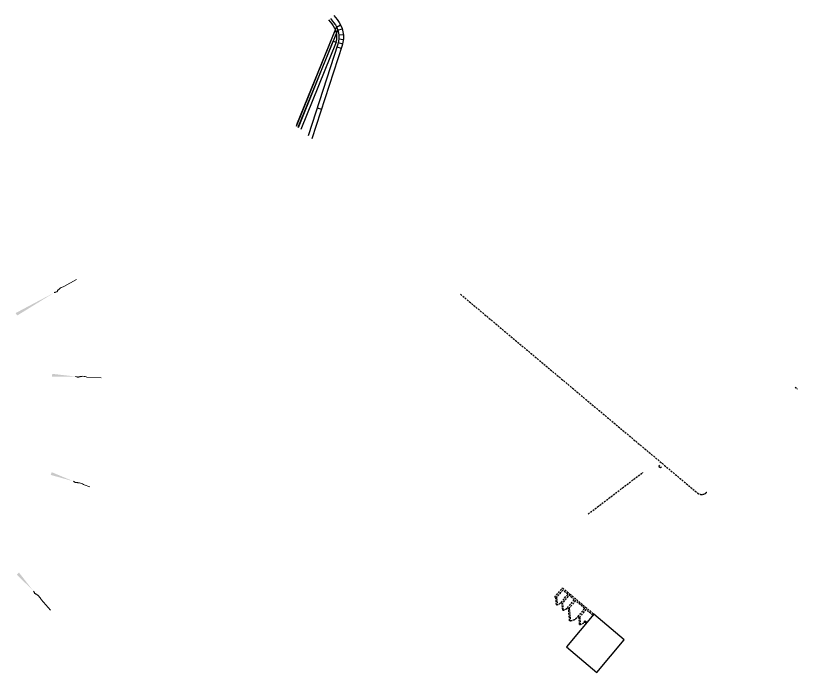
# Model space of a CAD drawing. Header units: millimetres. Extents: x 833220848 to 834439174, y 817676276 to 818025844.
# Drawn here: x 834259327 to 834310561, y 817786041 to 817829113 of the extents above; entities that cross this region are included whole.
import ezdxf

# ---------------------------------------------------------------- set-up
doc = ezdxf.new("R2010")
doc.units = ezdxf.units.MM
doc.header["$LTSCALE"] = 1000
doc.header["$MEASUREMENT"] = 0
doc.linetypes.add('HIDDEN2', pattern=[0.1875, 0.125, -0.0625])
doc.layers.add('01_Base_Plan', color=5, linetype='Continuous', lineweight=5)
for name, color, linetype in [('3B52X_GBP_amendmentC', 150, 'Continuous'), ('VPA240_Retaining wall', 1, 'Continuous'), ('VPA520_Drainage', 8, 'Continuous')]:
    doc.layers.add(name, color=color, linetype=linetype)

msp = doc.modelspace()

# ---------------------------------------------------------------- linework, layer by layer
msp.add_lwpolyline([(834297227.45, 817789857.1), (834295427.64, 817787712.18), (834297419.36, 817786040.93), (834299219.16, 817788185.86), (834297227.45, 817789857.1)])
at = {"layer": '01_Base_Plan'}
for p, q in [((834262494.16, 817811348.08), (834263317.88, 817811797.62)), ((834264000.27, 817805406.69), (834264922.17, 817805360.01)), ((834263817.87, 817798329.95), (834264185.41, 817798202.45)), ((834260995, 817790812.29), (834261608.83, 817790122.88))]:
    msp.add_line(p, q, dxfattribs=at)
at = {"layer": '01_Base_Plan', "flags": 128}
for points in [[(834261861.63, 817810946.82), (834261888.9, 817810956.27), (834261915.63, 817810966.56), (834261942.9, 817810976.02), (834261970.17, 817810985.47), (834261997.44, 817810994.92), (834262021.97, 817811008.56), (834262042.68, 817811028.06), (834262061.2, 817811050.91), (834262080.01, 817811075.14), (834262098.53, 817811097.99), (834262118.69, 817811118.33), (834262138.85, 817811138.66), (834262159.01, 817811159), (834262179.17, 817811179.34), (834262200.16, 817811200.22), (834262250.2, 817811242.47), (834262310.45, 817811278.24), (834262374.52, 817811308.15), (834262437.43, 817811332.53), (834262494.16, 817811348.08)], [(834263252.15, 817805444.42), (834263279.87, 817805436.38), (834263307.63, 817805429.35), (834263335.35, 817805421.32), (834263363.07, 817805413.29), (834263390.8, 817805405.25), (834263418.7, 817805402.22), (834263446.87, 817805406.18), (834263475.18, 817805414.14), (834263504.53, 817805423.06), (834263532.85, 817805431.01), (834263561.05, 817805435.97), (834263589.25, 817805440.93), (834263617.46, 817805445.89), (834263645.66, 817805450.85), (834263674.86, 817805455.77), (834263740.11, 817805461.36), (834263809.95, 817805455.77), (834263879.54, 817805443.18), (834263944.97, 817805426.75), (834264000.27, 817805406.69)], [(834263110.14, 817798575.32), (834263134.51, 817798559.86), (834263159.19, 817798545.35), (834263183.56, 817798529.89), (834263207.93, 817798514.43), (834263232.31, 817798498.96), (834263258.25, 817798488.25), (834263286.4, 817798484.18), (834263315.81, 817798483.9), (834263346.48, 817798484.26), (834263375.89, 817798483.98), (834263404.36, 817798480.86), (834263432.82, 817798477.73), (834263461.29, 817798474.61), (834263489.75, 817798471.49), (834263519.17, 817798468.05), (834263583.38, 817798455.17), (834263648.87, 817798430.28), (834263712.16, 817798398.74), (834263770.39, 817798364.67), (834263817.87, 817798329.95)], [(834260496.78, 817791371.65), (834260510.52, 817791346.26), (834260524.99, 817791321.56), (834260538.73, 817791296.17), (834260552.46, 817791270.79), (834260566.2, 817791245.41), (834260583.63, 817791223.4), (834260606.22, 817791206.11), (834260631.76, 817791191.53), (834260658.71, 817791176.89), (834260684.25, 817791162.3), (834260707.58, 817791145.7), (834260730.91, 817791129.09), (834260754.23, 817791112.48), (834260777.56, 817791095.87), (834260801.56, 817791078.53), (834260851.34, 817791035.97), (834260896.38, 817790982.3), (834260936.26, 817790923.9), (834260970.48, 817790865.76), (834260995, 817790812.29)]]:
    msp.add_lwpolyline(points, dxfattribs=at)
at = {"layer": '01_Base_Plan'}
for points in [[(834261861.63, 817810946.82), (834259326.64, 817809606.34), (834259429.13, 817809443.96)], [(834263252.15, 817805444.42), (834261723.57, 817805619.14), (834261713.46, 817805427.39)], [(834263110.14, 817798575.32), (834261691.36, 817799170.42), (834261628.04, 817798989.14)], [(834260496.78, 817791371.65), (834259548.34, 817792583.07), (834259404.66, 817792455.67)]]:
    msp.add_solid(points, dxfattribs=at)
at = {"layer": '3B52X_GBP_amendmentC', "color": 150, "linetype": 'HIDDEN2'}
for p, q in [((834288481.55, 817810838.7), (834304001.44, 817797815.97)), ((834310407.82, 817804750.37), (834310561.03, 817804621.81)), ((834296848.24, 817796426.62), (834300443.32, 817799162.86)), ((834295181.71, 817790116.52), (834295231.52, 817790120.88)), ((834296253.59, 817789629.94), (834296303.4, 817789634.3)), ((834296292.81, 817789181.65), (834296253.59, 817789629.94)), ((834296303.4, 817789634.3), (834296342.62, 817789186.01)), ((834296292.81, 817789181.65), (834296342.62, 817789186.01))]:
    msp.add_line(p, q, dxfattribs=at)
for points in [[(834301651.53, 817799526.7), (834301587.25, 817799450.09), (834301472.34, 817799546.51), (834301536.62, 817799623.12)], [(834295656.97, 817791174.72), (834295142.74, 817790561.89), (834295066.14, 817790626.16), (834295516.09, 817791162.4), (834295182.86, 817791442.01), (834294732.91, 817790905.78), (834294656.31, 817790970.06), (834295170.54, 817791582.89), (834295656.97, 817791174.72)], [(834295657.05, 817791174.82), (834297227.45, 817789857.1), (834297163.17, 817789780.5), (834296703.54, 817790166.17), (834296253.59, 817789629.94), (834296176.98, 817789694.22), (834296626.94, 817790230.45), (834296339.67, 817790471.5), (834296014.1, 817790744.68), (834295564.15, 817790208.45), (834295487.54, 817790272.73), (834295937.5, 817790808.96), (834295592.78, 817791098.21), (834295656.97, 817791174.72)], [(834294770.65, 817790475.4), (834294732.99, 817790905.87), (834294782.8, 817790910.23), (834294820.46, 817790479.76)], [(834295181.71, 817790116.52), (834295142.73, 817790562.06)], [(834295231.52, 817790120.88), (834295192.54, 817790566.42)], [(834294770.65, 817790475.4), (834294820.46, 817790479.76)]]:
    msp.add_lwpolyline(points, dxfattribs=at)
for points in [[(834295632.61, 817789425.96), (834295564.15, 817790208.45), (834295613.96, 817790212.81), (834295682.42, 817789430.32)], [(834296598.31, 817789340.69), (834296662.59, 817789417.29), (834296777.49, 817789320.87), (834296713.22, 817789244.27)]]:
    msp.add_lwpolyline(points, close=True, dxfattribs=at)
msp.add_lwpolyline([(834296176.98, 817789694.22, -0.20342229), (834295680.23, 817789430.13)], format="xyb", dxfattribs=at)
for centre, radius, start, end in [((834304290.69, 817798160.69), 450, 230.000003, 320.000003), ((834294732.99, 817790905.87), 432.12, 274.999997, 319.999931), ((834295142.92, 817790561.9), 447.07, 274.999997, 320.000003), ((834296253.59, 817789629.94), 450, 274.999997, 320.000003)]:
    msp.add_arc(centre, radius, start, end, dxfattribs=at)
at = {"layer": 'VPA240_Retaining wall', "color": 1}
for points in [[(834279954.82, 817828921.99), (834280169.53, 817828660.89, -0.25555624), (834280438.26, 817827246.86), (834278495.48, 817821235.66)], [(834279838.96, 817828826.72), (834280053.68, 817828565.62, -0.23981988), (834280317.88, 817827369.86, -0.23981988)]]:
    msp.add_lwpolyline(points, format="xyb", dxfattribs=at)
at = {"layer": 'VPA240_Retaining wall'}
msp.add_lwpolyline([(834277856.25, 817821772.03), (834280145.98, 817827439.31), (834280331.42, 817827364.39), (834278017.34, 817821636.86)], dxfattribs=at)
at = {"layer": 'VPA520_Drainage'}
for p, q in [((834280358.79, 817828366.45), (834280628.35, 817828498.11)), ((834277749.27, 817821966.67), (834280360.9, 817828362.1)), ((834277838.05, 817821787.3), (834280440.8, 817828161.54)), ((834280440.8, 817828161.54), (834280726.76, 817828252.22)), ((834280504.22, 817827850.14), (834280802.87, 817827878.54)), ((834280505.47, 817827579.96), (834280804.37, 817827554.32)), ((834280380.19, 817827067.18), (834280665.65, 817826974.92)), ((834280472.45, 817827352.64), (834280757.91, 817827260.38)), ((834279088.56, 817823070.72), (834279374.02, 817822978.46))]:
    msp.add_line(p, q, dxfattribs=at)
msp.add_lwpolyline([(834280186.54, 817829112.54), (834280401.25, 817828851.43, -0.25555624), (834280723.72, 817827154.6), (834278743.49, 817821027.54)], format="xyb", dxfattribs=at)
msp.add_lwpolyline([(834277735.43, 817821873.41), (834280358.79, 817828366.45)], dxfattribs=at)

doc.saveas('drawing.dxf')
